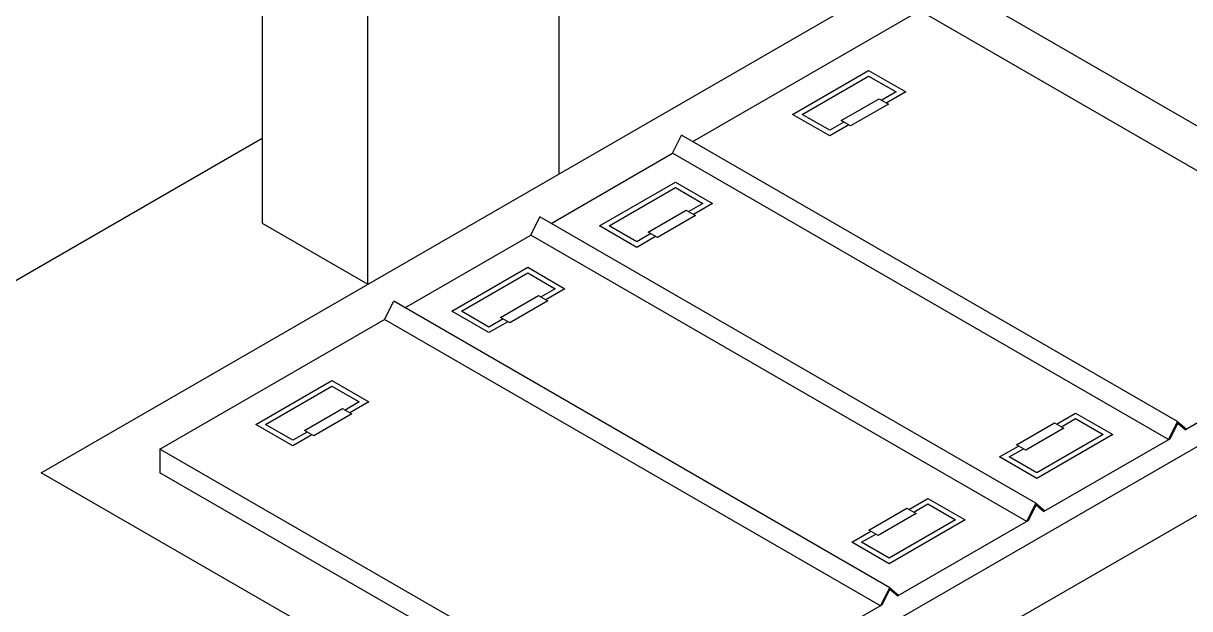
# Model space of a CAD drawing. Extents: x -8229 to 17635, y -14242 to -4883.
# Drawn here: x 2099 to 3589, y -13292 to -12544 of the extents above; entities that cross this region are included whole.
import ezdxf

# ---------------------------------------------------------------- set-up
doc = ezdxf.new("R2010")
doc.units = 0
doc.header["$LTSCALE"] = 100
doc.header["$MEASUREMENT"] = 0
for name, color, linetype in [('TN-MANH', 4, 'CONTINUOUS'), ('TZ-BASE', 253, 'CONTINUOUS'), ('TZ-TRAY', 3, 'CONTINUOUS')]:
    doc.layers.add(name, color=color, linetype=linetype)

msp = doc.modelspace()

# ---------------------------------------------------------------- linework, layer by layer
at = {"layer": 'TN-MANH', "flags": 128}
for points in [[(2121.4, -13118.4), (3244.1, -12470.2), (4029.6, -12923.7), (2906.9, -13571.9), (2121.4, -13118.4)], [(2954, -12695.3), (3244.1, -12527.8), (3877.8, -12893.7), (3583.8, -13063.5)], [(3153.3, -12674), (3129, -12688), (3081.5, -12660.5), (3178.6, -12604.5), (3226.1, -12631.9), (3201.8, -12645.9)], [(3147.1, -12670.4), (3129, -12680.8), (3093.9, -12660.5), (3178.6, -12611.6), (3213.7, -12631.9), (3195.7, -12642.4)], [(2928.1, -12710.2), (2939.7, -12687)], [(3573.5, -13052.9), (2939.7, -12687)], [(2772.9, -12799.8), (2928.1, -12710.2)], [(3561.9, -13076.1), (2928.1, -12710.2)], [(2906.5, -12816.4), (2882.3, -12830.5), (2834.7, -12803), (2931.8, -12747), (2979.4, -12774.4), (2955.1, -12788.4)], [(2900.4, -12812.9), (2882.3, -12823.3), (2847.1, -12803), (2931.8, -12754.1), (2967, -12774.4), (2948.9, -12784.8)], [(2747, -12814.8), (2758.6, -12791.5)], [(3392.4, -13157.4), (2758.6, -12791.5)], [(2586.1, -12907.7), (2747, -12814.8)], [(3380.8, -13180.7), (2747, -12814.8)], [(2717.8, -12925.4), (2693.5, -12939.4), (2646, -12912), (2743.1, -12855.9), (2790.6, -12883.4), (2766.3, -12897.4)], [(2711.6, -12921.8), (2693.5, -12932.3), (2658.4, -12912), (2743.1, -12863.1), (2778.3, -12883.4), (2760.2, -12893.8)], [(2560.2, -12922.6), (2571.8, -12899.4)], [(3205.6, -13265.3), (2571.8, -12899.4)], [(3196.1, -13287.3), (2906.9, -13454.3), (2273.1, -13088.4), (2560.2, -12922.6)], [(3877.8, -12923.7), (2906.9, -13484.3), (2273.1, -13118.4)], [(3194, -13288.5), (2560.2, -12922.6)], [(2467.4, -13070), (2443.1, -13084), (2395.6, -13056.6), (2492.7, -13000.5), (2540.2, -13028), (2515.9, -13042)], [(2461.2, -13066.4), (2443.1, -13076.9), (2407.9, -13056.6), (2492.7, -13007.7), (2527.8, -13028), (2509.7, -13038.4)], [(3418.9, -13056.2), (3443.2, -13042.2), (3490.8, -13069.7), (3393.7, -13125.7), (3346.1, -13098.3), (3370.4, -13084.3)], [(3425.1, -13059.8), (3443.2, -13049.3), (3478.4, -13069.7), (3393.7, -13118.6), (3358.5, -13098.3), (3376.6, -13087.8)], [(3561.9, -13076.1), (3573.5, -13052.9), (3585, -13062.7)], [(3564, -13074.9), (3573.9, -13055), (3583.8, -13063.5)], [(3564, -13074.9), (3402.7, -13168)], [(2273.1, -13088.4), (2273.1, -13118.4)], [(3230.2, -13165.2), (3254.5, -13151.2), (3302, -13178.6), (3204.9, -13234.7), (3157.4, -13207.2), (3181.7, -13193.2)], [(3236.4, -13168.8), (3254.5, -13158.3), (3289.6, -13178.6), (3204.9, -13227.5), (3169.8, -13207.2), (3187.8, -13196.8)], [(3380.8, -13180.7), (3392.4, -13157.4), (3403.9, -13167.3)], [(3382.9, -13179.5), (3392.8, -13159.6), (3402.7, -13168)], [(3382.9, -13179.5), (3215.9, -13275.9)], [(3194, -13288.5), (3205.6, -13265.3), (3217.2, -13275.1)], [(3196.1, -13287.3), (3206, -13267.4), (3215.9, -13275.9)]]:
    msp.add_lwpolyline(points, dxfattribs=at)
for points in [[(3143.8, -12668.5), (3192.3, -12640.5), (3204.2, -12647.3), (3155.7, -12675.3)], [(2897, -12811), (2945.6, -12782.9), (2957.5, -12789.8), (2908.9, -12817.8)], [(2708.3, -12919.9), (2756.8, -12891.9), (2768.7, -12898.8), (2720.2, -12926.8)], [(2457.9, -13064.5), (2506.4, -13036.5), (2518.3, -13043.3), (2469.7, -13071.4)], [(3367.7, -13082.7), (3416.3, -13054.7), (3428.2, -13061.6), (3379.6, -13089.6)], [(3179, -13191.7), (3227.6, -13163.7), (3239.4, -13170.5), (3190.9, -13198.5)]]:
    msp.add_lwpolyline(points, close=True, dxfattribs=at)
at = {"layer": 'TZ-BASE', "flags": 128}
msp.add_lwpolyline([(2403.8, -12691.5), (316, -13896.9)], dxfattribs=at)
at = {"layer": 'TZ-TRAY'}
for p, q in [((2783.4, -12736.2), (2783.4, -12388.5)), ((2538.8, -12877.4), (2538.8, -12528.4)), ((2403.8, -12799.4), (2538.8, -12877.4))]:
    msp.add_line(p, q, dxfattribs=at)
at = {"layer": 'TZ-TRAY', "flags": 128}
msp.add_lwpolyline([(2403.8, -11621.8), (2403.8, -12799.4)], dxfattribs=at)

doc.saveas('drawing.dxf')
